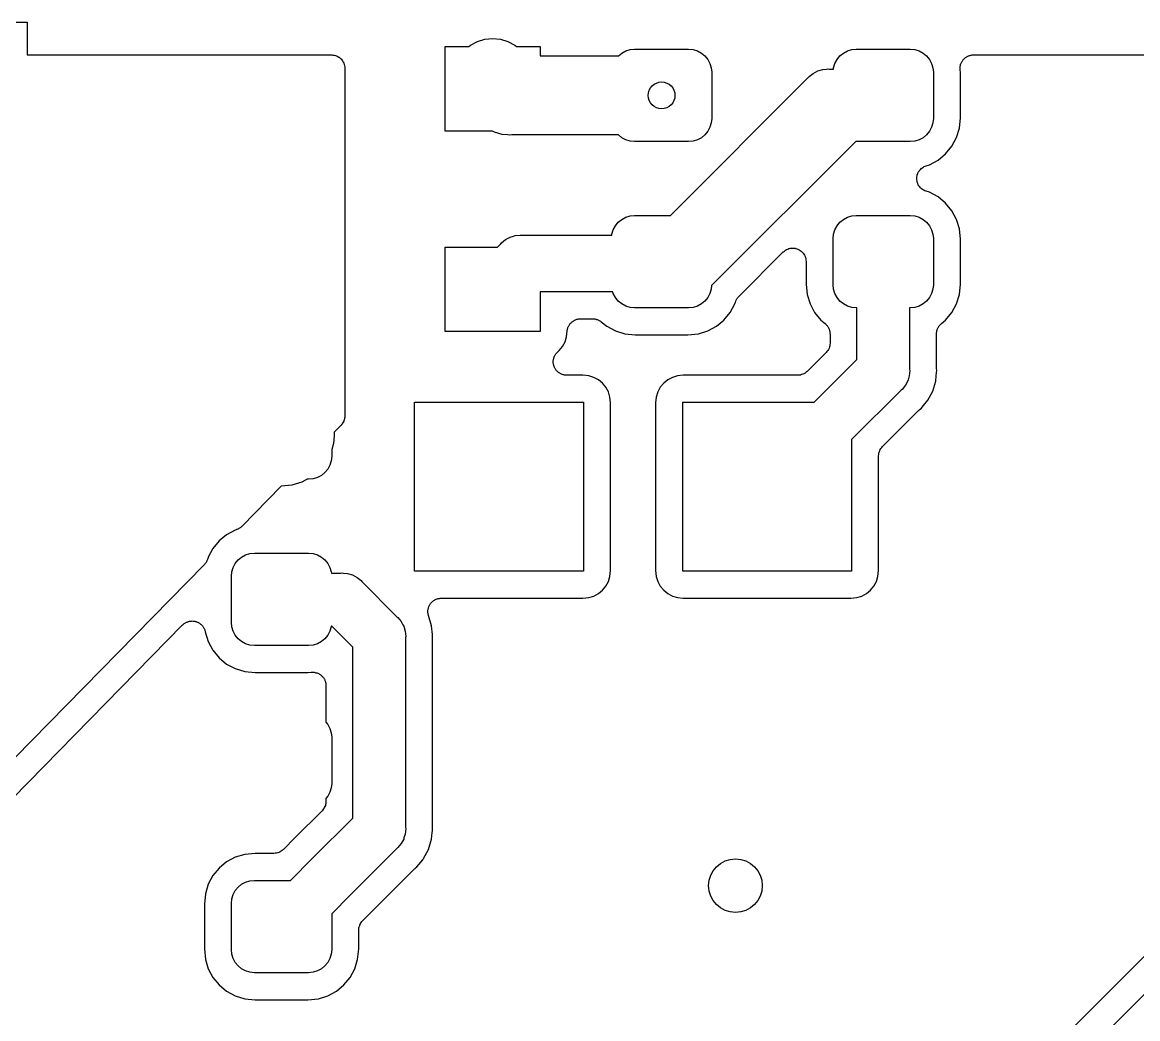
# Model space of a CAD drawing. Extents: x 150.4 to 195, y -135.4 to -96.2.
# Drawn here: x 167.34 to 177.91, y -105.66 to -96.22 of the extents above; entities that cross this region are included whole.
import ezdxf

# ---------------------------------------------------------------- set-up
doc = ezdxf.new("R2010")
doc.units = 0
doc.header["$MEASUREMENT"] = 0
doc.layers.add('BLACK', color=7, linetype='CONTINUOUS')

msp = doc.modelspace()

# ---------------------------------------------------------------- linework, layer by layer
at = {"layer": 'BLACK', "linetype": 'CONTINUOUS'}
for p, q in [((165.41, -96.22), (167.39, -96.22)), ((167.39, -96.22), (167.39, -96.529)), ((171.35, -97.25), (171.35, -96.45)), ((171.35, -96.45), (171.574, -96.45)), ((171.574, -96.45), (171.591, -96.4367)), ((171.591, -96.4367), (171.656, -96.4019)), ((171.656, -96.4019), (171.726, -96.3804)), ((171.726, -96.3804), (171.8, -96.3732)), ((171.8, -96.3732), (171.874, -96.3804)), ((171.874, -96.3804), (171.944, -96.4019)), ((171.944, -96.4019), (172.009, -96.4367)), ((172.009, -96.4367), (172.026, -96.45)), ((172.026, -96.45), (172.25, -96.45)), ((172.25, -96.45), (172.25, -96.5375)), ((167.39, -96.529), (170.273, -96.529)), ((170.273, -96.529), (170.274, -96.529)), ((170.274, -96.529), (170.274, -96.529)), ((170.274, -96.529), (170.274, -96.529)), ((170.274, -96.529), (170.275, -96.529)), ((170.275, -96.529), (170.287, -96.5303)), ((170.287, -96.5303), (170.299, -96.5316)), ((170.299, -96.5316), (170.299, -96.5317)), ((170.299, -96.5317), (170.299, -96.5318)), ((170.299, -96.5318), (170.311, -96.5354)), ((170.311, -96.5354), (170.322, -96.5389)), ((170.322, -96.5389), (170.323, -96.5391)), ((170.323, -96.5391), (170.323, -96.5393)), ((170.323, -96.5393), (170.333, -96.545)), ((170.333, -96.545), (170.344, -96.5507)), ((170.344, -96.5507), (170.344, -96.551)), ((170.344, -96.551), (170.345, -96.5512)), ((170.345, -96.5512), (170.354, -96.5589)), ((170.354, -96.5589), (170.363, -96.5665)), ((170.363, -96.5665), (170.363, -96.5669)), ((170.363, -96.5669), (170.364, -96.5671)), ((170.364, -96.5671), (170.371, -96.5765)), ((172.25, -96.5375), (172.991, -96.5375)), ((172.991, -96.5375), (173.022, -96.5119)), ((173.022, -96.5119), (173.06, -96.4917)), ((173.06, -96.4917), (173.101, -96.4792)), ((173.101, -96.4792), (173.144, -96.475)), ((173.144, -96.475), (173.656, -96.475)), ((173.656, -96.475), (173.699, -96.4792)), ((173.699, -96.4792), (173.74, -96.4917)), ((173.74, -96.4917), (173.778, -96.5119)), ((173.778, -96.5119), (173.811, -96.5391)), ((173.811, -96.5391), (173.838, -96.5722)), ((175.062, -96.5722), (175.089, -96.5391)), ((175.089, -96.5391), (175.122, -96.5119)), ((175.122, -96.5119), (175.16, -96.4917)), ((175.16, -96.4917), (175.201, -96.4792)), ((175.201, -96.4792), (175.244, -96.475)), ((175.244, -96.475), (175.756, -96.475)), ((175.756, -96.475), (175.799, -96.4792)), ((175.799, -96.4792), (175.84, -96.4917)), ((175.84, -96.4917), (175.878, -96.5119)), ((175.878, -96.5119), (175.911, -96.5391)), ((175.911, -96.5391), (175.938, -96.5722)), ((176.261, -96.5703), (176.265, -96.5659)), ((176.265, -96.5659), (176.27, -96.5617)), ((176.27, -96.5617), (176.275, -96.5571)), ((176.275, -96.5571), (176.279, -96.5539)), ((176.279, -96.5539), (176.284, -96.5502)), ((176.284, -96.5502), (176.29, -96.5471)), ((176.29, -96.5471), (176.295, -96.5435)), ((176.295, -96.5435), (176.301, -96.5413)), ((176.301, -96.5413), (176.306, -96.5386)), ((176.306, -96.5386), (176.312, -96.5367)), ((176.312, -96.5367), (176.318, -96.5342)), ((176.318, -96.5342), (176.324, -96.5331)), ((176.324, -96.5331), (176.329, -96.5314)), ((176.329, -96.5314), (176.336, -96.5308)), ((176.336, -96.5308), (176.343, -96.5295)), ((176.343, -96.5295), (176.348, -96.5296)), ((176.348, -96.5296), (176.354, -96.529)), ((176.354, -96.529), (181.219, -96.529)), ((170.371, -96.5765), (170.379, -96.5857)), ((170.379, -96.5857), (170.379, -96.5861)), ((170.379, -96.5861), (170.379, -96.5865)), ((170.379, -96.5865), (170.385, -96.5971)), ((170.385, -96.5971), (170.39, -96.6076)), ((170.39, -96.6076), (170.391, -96.608)), ((170.391, -96.608), (170.391, -96.6084)), ((170.391, -96.6084), (170.394, -96.6199)), ((170.394, -96.6199), (170.398, -96.6313)), ((170.398, -96.6313), (170.398, -96.6318)), ((170.398, -96.6318), (170.398, -96.6322)), ((170.398, -96.6322), (170.399, -96.6441)), ((170.399, -96.6441), (170.4, -96.656)), ((170.4, -96.656), (170.4, -99.9481)), ((173.838, -96.5722), (173.858, -96.61)), ((173.858, -96.61), (173.871, -96.6511)), ((173.871, -96.6511), (173.875, -96.6937)), ((174.879, -96.6804), (174.926, -96.6661)), ((174.926, -96.6661), (174.963, -96.6625)), ((174.963, -96.6625), (174.975, -96.6613)), ((174.963, -96.6625), (174.963, -96.6625)), ((174.975, -96.6613), (174.987, -96.6625)), ((174.987, -96.6625), (175.028, -96.6625)), ((175.028, -96.6625), (175.029, -96.6511)), ((175.029, -96.6511), (175.042, -96.61)), ((175.042, -96.61), (175.062, -96.5722)), ((175.938, -96.5722), (175.958, -96.61)), ((175.958, -96.61), (175.971, -96.6511)), ((175.971, -96.6511), (175.975, -96.6937)), ((176.227, -96.6551), (176.228, -96.6485)), ((176.228, -96.6609), (176.227, -96.6551)), ((176.228, -96.6419), (176.229, -96.6362)), ((176.228, -96.6485), (176.228, -96.6419)), ((176.228, -96.6667), (176.228, -96.6609)), ((176.228, -96.6684), (176.228, -96.6667)), ((176.231, -96.7), (176.228, -96.6684)), ((176.229, -96.6362), (176.23, -96.6305)), ((176.23, -96.6305), (176.232, -96.6241)), ((176.232, -96.6241), (176.233, -96.6177)), ((176.233, -96.6177), (176.235, -96.6123)), ((176.235, -96.6123), (176.237, -96.6068)), ((176.237, -96.6068), (176.24, -96.601)), ((176.24, -96.601), (176.243, -96.5949)), ((176.243, -96.5949), (176.246, -96.5901)), ((176.246, -96.5901), (176.249, -96.585)), ((176.249, -96.585), (176.253, -96.5799)), ((176.253, -96.5799), (176.257, -96.5744)), ((176.257, -96.5744), (176.261, -96.5703)), ((173.484, -98.05), (174.79, -96.7444)), ((173.875, -96.6937), (173.875, -97.1312)), ((174.79, -96.7444), (174.797, -96.7349)), ((174.797, -96.7349), (174.835, -96.7036)), ((174.835, -96.7036), (174.879, -96.6804)), ((175.975, -96.6937), (175.975, -97.1312)), ((176.231, -97.125), (176.231, -96.7)), ((173.871, -97.1739), (173.858, -97.215)), ((173.875, -97.1312), (173.871, -97.1739)), ((175.971, -97.1739), (175.958, -97.215)), ((175.975, -97.1312), (175.971, -97.1739)), ((176.221, -97.2237), (176.231, -97.125)), ((171.798, -97.25), (171.35, -97.25)), ((171.818, -97.2606), (171.798, -97.25)), ((171.889, -97.2821), (171.818, -97.2606)), ((171.944, -97.2875), (171.889, -97.2821)), ((171.963, -97.2893), (171.944, -97.2875)), ((171.944, -97.2875), (171.944, -97.2875)), ((171.981, -97.2875), (171.963, -97.2893)), ((172.991, -97.2875), (171.981, -97.2875)), ((173.022, -97.3131), (172.991, -97.2875)), ((173.811, -97.2859), (173.778, -97.3131)), ((173.838, -97.2528), (173.811, -97.2859)), ((173.858, -97.215), (173.838, -97.2528)), ((175.911, -97.2859), (175.878, -97.3131)), ((175.938, -97.2528), (175.911, -97.2859)), ((175.958, -97.215), (175.938, -97.2528)), ((176.194, -97.3126), (176.221, -97.2237)), ((173.06, -97.3333), (173.022, -97.3131)), ((173.101, -97.3458), (173.06, -97.3333)), ((173.144, -97.35), (173.101, -97.3458)), ((173.656, -97.35), (173.144, -97.35)), ((173.699, -97.3458), (173.656, -97.35)), ((173.74, -97.3333), (173.699, -97.3458)), ((173.778, -97.3131), (173.74, -97.3333)), ((175.24, -97.3496), (173.874, -98.7152)), ((175.244, -97.35), (175.24, -97.3496)), ((175.756, -97.35), (175.244, -97.35)), ((175.799, -97.3458), (175.756, -97.35)), ((175.84, -97.3333), (175.799, -97.3458)), ((175.878, -97.3131), (175.84, -97.3333)), ((176.091, -97.4664), (176.15, -97.3946)), ((176.15, -97.3946), (176.194, -97.3126)), ((176.02, -97.5253), (176.091, -97.4664)), ((175.839, -97.6294), (175.846, -97.6192)), ((175.846, -97.6189), (175.855, -97.6103)), ((175.846, -97.6191), (175.846, -97.6189)), ((175.846, -97.6192), (175.846, -97.6191)), ((175.855, -97.6103), (175.863, -97.6017)), ((175.863, -97.6017), (175.864, -97.6016)), ((175.864, -97.6015), (175.874, -97.5947)), ((175.864, -97.6016), (175.864, -97.6015)), ((175.874, -97.5947), (175.884, -97.5879)), ((175.884, -97.5878), (175.896, -97.5831)), ((175.884, -97.5879), (175.884, -97.5878)), ((175.884, -97.5879), (175.884, -97.5879)), ((175.896, -97.5831), (175.907, -97.5785)), ((175.907, -97.5784), (175.938, -97.5691)), ((175.907, -97.5785), (175.907, -97.5784)), ((175.907, -97.5784), (175.907, -97.5784)), ((175.907, -97.5784), (175.907, -97.5784)), ((175.938, -97.5691), (176.02, -97.5253)), ((175.817, -97.6866), (175.82, -97.6748)), ((175.817, -97.6867), (175.817, -97.6866)), ((175.817, -97.6869), (175.817, -97.6867)), ((175.817, -97.6994), (175.817, -97.6869)), ((175.817, -97.7113), (175.817, -97.6994)), ((175.817, -97.7115), (175.817, -97.7113)), ((175.817, -97.7117), (175.817, -97.7115)), ((175.82, -97.7237), (175.817, -97.7117)), ((175.82, -97.6748), (175.822, -97.6626)), ((175.822, -97.7357), (175.82, -97.7237)), ((175.822, -97.6624), (175.823, -97.6623)), ((175.822, -97.6626), (175.822, -97.6624)), ((175.823, -97.6623), (175.827, -97.651)), ((175.827, -97.651), (175.832, -97.6397)), ((175.832, -97.6394), (175.839, -97.6294)), ((175.832, -97.6396), (175.832, -97.6394)), ((175.832, -97.6397), (175.832, -97.6396)), ((175.822, -97.7359), (175.822, -97.7357)), ((175.822, -97.736), (175.822, -97.7359)), ((175.827, -97.7473), (175.822, -97.736)), ((175.831, -97.7587), (175.827, -97.7473)), ((175.831, -97.7588), (175.831, -97.7587)), ((175.831, -97.759), (175.831, -97.7588)), ((175.838, -97.7693), (175.831, -97.759)), ((175.845, -97.7794), (175.838, -97.7693)), ((175.845, -97.7796), (175.845, -97.7794)), ((175.845, -97.7797), (175.845, -97.7796)), ((175.854, -97.7885), (175.845, -97.7797)), ((175.862, -97.7972), (175.854, -97.7885)), ((175.862, -97.7973), (175.862, -97.7972)), ((175.862, -97.7974), (175.862, -97.7973)), ((175.872, -97.8043), (175.862, -97.7974)), ((175.882, -97.8112), (175.872, -97.8043)), ((175.883, -97.8113), (175.882, -97.8112)), ((175.883, -97.8114), (175.883, -97.8113)), ((175.894, -97.8161), (175.883, -97.8114)), ((175.905, -97.821), (175.894, -97.8161)), ((175.906, -97.8211), (175.905, -97.821)), ((175.907, -97.8215), (175.906, -97.8211)), ((175.906, -97.8211), (175.906, -97.8211)), ((175.906, -97.8211), (175.906, -97.8211)), ((175.938, -97.8309), (175.907, -97.8215)), ((176.02, -97.8747), (175.938, -97.8309)), ((176.091, -97.9336), (176.02, -97.8747)), ((176.15, -98.0054), (176.091, -97.9336)), ((176.194, -98.0874), (176.15, -98.0054)), ((172.942, -98.185), (172.962, -98.1472)), ((172.962, -98.1472), (172.989, -98.1141)), ((172.989, -98.1141), (173.022, -98.0869)), ((173.022, -98.0869), (173.06, -98.0667)), ((173.06, -98.0667), (173.101, -98.0542)), ((173.101, -98.0542), (173.144, -98.05)), ((173.144, -98.05), (173.484, -98.05)), ((175.042, -98.185), (175.062, -98.1472)), ((175.062, -98.1472), (175.089, -98.1141)), ((175.089, -98.1141), (175.122, -98.0869)), ((175.122, -98.0869), (175.16, -98.0667)), ((175.16, -98.0667), (175.201, -98.0542)), ((175.201, -98.0542), (175.244, -98.05)), ((175.244, -98.05), (175.756, -98.05)), ((175.756, -98.05), (175.799, -98.0542)), ((175.799, -98.0542), (175.84, -98.0667)), ((175.84, -98.0667), (175.878, -98.0869)), ((175.878, -98.0869), (175.911, -98.1141)), ((175.911, -98.1141), (175.938, -98.1472)), ((175.938, -98.1472), (175.958, -98.185)), ((176.221, -98.1763), (176.194, -98.0874)), ((171.923, -98.2786), (171.966, -98.2554)), ((171.966, -98.2554), (171.997, -98.2463)), ((171.997, -98.2463), (172.013, -98.2411)), ((172.013, -98.2411), (172.062, -98.2363)), ((172.062, -98.2363), (172.075, -98.2375)), ((172.075, -98.2375), (172.928, -98.2375)), ((172.928, -98.2375), (172.929, -98.2261)), ((172.929, -98.2261), (172.942, -98.185)), ((175.025, -98.2687), (175.029, -98.2261)), ((175.029, -98.2261), (175.042, -98.185)), ((175.958, -98.185), (175.971, -98.2261)), ((175.971, -98.2261), (175.975, -98.2687)), ((176.231, -98.275), (176.221, -98.1763)), ((171.35, -99.15), (171.35, -98.35)), ((171.35, -98.35), (171.846, -98.35)), ((171.846, -98.35), (171.877, -98.3194)), ((171.877, -98.3194), (171.885, -98.3099)), ((171.885, -98.3099), (171.923, -98.2786)), ((174.595, -98.368), (174.607, -98.3646)), ((174.607, -98.3646), (174.618, -98.3612)), ((174.618, -98.3612), (174.619, -98.3612)), ((174.619, -98.3611), (174.631, -98.36)), ((174.619, -98.3612), (174.619, -98.3611)), ((174.631, -98.36), (174.643, -98.3589)), ((174.643, -98.3589), (174.643, -98.359)), ((174.643, -98.359), (174.643, -98.3589)), ((174.643, -98.3589), (174.656, -98.3603)), ((174.656, -98.3603), (174.668, -98.3615)), ((174.668, -98.3615), (174.668, -98.3616)), ((174.668, -98.3616), (174.668, -98.3616)), ((174.668, -98.3616), (174.68, -98.3652)), ((175.025, -98.7062), (175.025, -98.2687)), ((175.975, -98.2687), (175.975, -98.7062)), ((176.231, -98.7), (176.231, -98.275)), ((174.131, -98.8173), (174.552, -98.3961)), ((174.552, -98.3961), (174.553, -98.3952)), ((174.553, -98.3952), (174.554, -98.3949)), ((174.553, -98.3952), (174.553, -98.3952)), ((174.553, -98.3952), (174.553, -98.3952)), ((174.554, -98.3949), (174.563, -98.3873)), ((174.563, -98.3873), (174.573, -98.3797)), ((174.573, -98.3794), (174.584, -98.3738)), ((174.573, -98.3796), (174.573, -98.3794)), ((174.573, -98.3797), (174.573, -98.3796)), ((174.584, -98.3738), (174.595, -98.3682)), ((174.595, -98.3681), (174.595, -98.368)), ((174.595, -98.3682), (174.595, -98.3681)), ((174.68, -98.3652), (174.691, -98.3689)), ((174.691, -98.3689), (174.692, -98.369)), ((174.692, -98.369), (174.692, -98.369)), ((174.692, -98.369), (174.702, -98.3748)), ((174.702, -98.3748), (174.713, -98.3806)), ((174.713, -98.3806), (174.713, -98.3808)), ((174.713, -98.3808), (174.714, -98.3809)), ((174.714, -98.3809), (174.723, -98.3886)), ((174.723, -98.3886), (174.732, -98.3964)), ((174.732, -98.3964), (174.732, -98.3966)), ((174.732, -98.3966), (174.733, -98.3968)), ((174.733, -98.3968), (174.74, -98.4063)), ((174.74, -98.4063), (174.748, -98.4157)), ((174.748, -98.4157), (174.748, -98.4158)), ((174.748, -98.4158), (174.748, -98.416)), ((174.748, -98.416), (174.754, -98.4268)), ((174.754, -98.4268), (174.76, -98.4375)), ((174.76, -98.4375), (174.76, -98.4378)), ((174.76, -98.4378), (174.76, -98.4379)), ((174.76, -98.4379), (174.763, -98.4495)), ((174.763, -98.4495), (174.767, -98.4613)), ((174.767, -98.4613), (174.767, -98.4615)), ((174.767, -98.4615), (174.767, -98.4617)), ((174.767, -98.4617), (174.768, -98.4737)), ((174.768, -98.4737), (174.769, -98.4859)), ((174.769, -98.4859), (174.769, -98.7)), ((172.937, -98.775), (172.25, -98.775)), ((172.25, -98.775), (172.25, -99.15)), ((172.942, -98.79), (172.937, -98.775)), ((173.871, -98.7489), (173.858, -98.79)), ((173.874, -98.7152), (173.871, -98.7489)), ((174.769, -98.7), (174.779, -98.7987)), ((175.029, -98.7489), (175.025, -98.7062)), ((175.042, -98.79), (175.029, -98.7489)), ((175.971, -98.7489), (175.958, -98.79)), ((175.975, -98.7062), (175.971, -98.7489)), ((176.221, -98.7987), (176.231, -98.7)), ((172.962, -98.8278), (172.942, -98.79)), ((172.989, -98.8609), (172.962, -98.8278)), ((173.022, -98.8881), (172.989, -98.8609)), ((173.06, -98.9083), (173.022, -98.8881)), ((173.778, -98.8881), (173.74, -98.9083)), ((173.811, -98.8609), (173.778, -98.8881)), ((173.838, -98.8278), (173.811, -98.8609)), ((173.858, -98.79), (173.838, -98.8278)), ((174.05, -98.9696), (174.094, -98.8876)), ((174.094, -98.8876), (174.099, -98.8703)), ((174.099, -98.8703), (174.1, -98.8686)), ((174.1, -98.8686), (174.102, -98.8636)), ((174.102, -98.8636), (174.104, -98.8583)), ((174.104, -98.8583), (174.107, -98.8522)), ((174.107, -98.8522), (174.11, -98.8458)), ((174.11, -98.8458), (174.113, -98.8413)), ((174.113, -98.8413), (174.115, -98.8365)), ((174.115, -98.8365), (174.12, -98.8311)), ((174.12, -98.8311), (174.124, -98.8254)), ((174.124, -98.8254), (174.128, -98.8216)), ((174.128, -98.8216), (174.131, -98.8173)), ((174.779, -98.7987), (174.806, -98.8876)), ((174.806, -98.8876), (174.85, -98.9696)), ((175.062, -98.8278), (175.042, -98.79)), ((175.089, -98.8609), (175.062, -98.8278)), ((175.122, -98.8881), (175.089, -98.8609)), ((175.16, -98.9083), (175.122, -98.8881)), ((175.878, -98.8881), (175.84, -98.9083)), ((175.911, -98.8609), (175.878, -98.8881)), ((175.938, -98.8278), (175.911, -98.8609)), ((175.958, -98.79), (175.938, -98.8278)), ((176.15, -98.9696), (176.194, -98.8876)), ((176.194, -98.8876), (176.221, -98.7987)), ((173.101, -98.9208), (173.06, -98.9083)), ((173.144, -98.925), (173.101, -98.9208)), ((173.656, -98.925), (173.144, -98.925)), ((173.699, -98.9208), (173.656, -98.925)), ((173.74, -98.9083), (173.699, -98.9208)), ((173.991, -99.0414), (174.05, -98.9696)), ((174.85, -98.9696), (174.909, -99.0414)), ((175.201, -98.9208), (175.16, -98.9083)), ((175.244, -98.925), (175.201, -98.9208)), ((175.25, -98.925), (175.244, -98.925)), ((175.25, -99.4164), (175.25, -98.925)), ((175.756, -98.925), (175.75, -98.925)), ((175.75, -98.925), (175.75, -99.5077)), ((175.799, -98.9208), (175.756, -98.925)), ((175.84, -98.9083), (175.799, -98.9208)), ((176.091, -99.0414), (176.15, -98.9696)), ((172.515, -99.1068), (172.518, -99.1009)), ((172.518, -99.1009), (172.521, -99.0948)), ((172.521, -99.0948), (172.524, -99.09)), ((172.524, -99.09), (172.527, -99.085)), ((172.527, -99.085), (172.531, -99.0798)), ((172.531, -99.0798), (172.535, -99.0743)), ((172.535, -99.0743), (172.539, -99.0703)), ((172.539, -99.0703), (172.543, -99.0659)), ((172.543, -99.0659), (172.548, -99.0617)), ((172.548, -99.0617), (172.553, -99.057)), ((172.553, -99.057), (172.558, -99.0538)), ((172.558, -99.0538), (172.562, -99.0502)), ((172.562, -99.0502), (172.568, -99.0471)), ((172.568, -99.0471), (172.573, -99.0434)), ((172.573, -99.0434), (172.579, -99.0413)), ((172.579, -99.0413), (172.584, -99.0386)), ((172.584, -99.0386), (172.59, -99.0367)), ((172.59, -99.0367), (172.596, -99.0342)), ((172.596, -99.0342), (172.602, -99.0331)), ((172.602, -99.0331), (172.608, -99.0314)), ((172.608, -99.0314), (172.614, -99.0308)), ((172.614, -99.0308), (172.621, -99.0295)), ((172.621, -99.0295), (172.627, -99.0296)), ((172.627, -99.0296), (172.632, -99.029)), ((172.632, -99.029), (172.748, -99.029)), ((172.748, -99.029), (172.75, -99.029)), ((172.75, -99.029), (172.755, -99.0296)), ((172.755, -99.0296), (172.761, -99.0296)), ((172.761, -99.0296), (172.768, -99.031)), ((172.768, -99.031), (172.774, -99.0318)), ((172.774, -99.0318), (172.78, -99.0334)), ((172.78, -99.0334), (172.785, -99.0345)), ((172.785, -99.0345), (172.791, -99.0372)), ((172.791, -99.0372), (172.798, -99.0393)), ((172.798, -99.0393), (172.803, -99.0419)), ((172.803, -99.0419), (172.808, -99.044)), ((172.808, -99.044), (172.814, -99.0479)), ((172.814, -99.0479), (172.82, -99.0512)), ((172.82, -99.0512), (172.824, -99.0548)), ((172.824, -99.0548), (172.829, -99.0578)), ((172.829, -99.0578), (172.88, -99.1003)), ((172.88, -99.1003), (172.962, -99.1441)), ((173.838, -99.1441), (173.92, -99.1003)), ((173.92, -99.1003), (173.991, -99.0414)), ((174.909, -99.0414), (174.95, -99.075)), ((174.95, -99.075), (174.951, -99.0762)), ((174.951, -99.0762), (174.955, -99.0802)), ((174.955, -99.0802), (174.959, -99.0837)), ((174.959, -99.0837), (174.963, -99.089)), ((174.963, -99.089), (174.968, -99.0939)), ((174.968, -99.0939), (174.971, -99.0986)), ((174.971, -99.0986), (174.975, -99.1029)), ((174.975, -99.1029), (174.978, -99.109)), ((176.023, -99.1074), (176.026, -99.1014)), ((176.026, -99.1014), (176.03, -99.0972)), ((176.03, -99.0972), (176.033, -99.0925)), ((176.033, -99.0925), (176.038, -99.0877)), ((176.038, -99.0877), (176.042, -99.0825)), ((176.042, -99.0825), (176.046, -99.079)), ((176.046, -99.079), (176.05, -99.075)), ((176.05, -99.075), (176.091, -99.0414)), ((172.25, -99.15), (171.35, -99.15)), ((172.486, -99.2477), (172.5, -99.1998)), ((172.5, -99.1998), (172.506, -99.1436)), ((172.506, -99.1418), (172.507, -99.1362)), ((172.506, -99.1436), (172.506, -99.1418)), ((172.507, -99.1362), (172.508, -99.1305)), ((172.508, -99.1305), (172.51, -99.1241)), ((172.51, -99.1241), (172.511, -99.1175)), ((172.511, -99.1175), (172.513, -99.1123)), ((172.513, -99.1123), (172.515, -99.1068)), ((172.962, -99.1441), (173.051, -99.1711)), ((173.051, -99.1711), (173.15, -99.1808)), ((173.15, -99.1808), (173.65, -99.1808)), ((173.65, -99.1808), (173.749, -99.1711)), ((173.749, -99.1711), (173.838, -99.1441)), ((174.978, -99.109), (174.982, -99.1147)), ((174.982, -99.1147), (174.984, -99.1199)), ((174.984, -99.1199), (174.986, -99.1248)), ((174.986, -99.1248), (174.988, -99.1314)), ((174.988, -99.1314), (174.991, -99.1377)), ((174.991, -99.1377), (174.992, -99.1432)), ((174.992, -99.1432), (174.994, -99.1485)), ((174.994, -99.1485), (174.994, -99.1554)), ((174.994, -99.1554), (174.996, -99.1621)), ((174.996, -99.1621), (174.995, -99.1676)), ((174.995, -99.1676), (174.996, -99.1732)), ((174.996, -99.1732), (174.996, -99.2586)), ((176.004, -99.1714), (176.005, -99.1659)), ((176.004, -99.1732), (176.004, -99.1714)), ((176.004, -99.489), (176.004, -99.1732)), ((176.005, -99.1603), (176.006, -99.1536)), ((176.005, -99.1659), (176.005, -99.1603)), ((176.006, -99.1536), (176.007, -99.1468)), ((176.007, -99.1468), (176.008, -99.1415)), ((176.008, -99.1415), (176.01, -99.136)), ((176.01, -99.136), (176.012, -99.1297)), ((176.012, -99.1297), (176.014, -99.1232)), ((176.014, -99.1232), (176.017, -99.1183)), ((176.017, -99.1183), (176.019, -99.1131)), ((176.019, -99.1131), (176.023, -99.1074)), ((172.43, -99.3305), (172.462, -99.2918)), ((172.462, -99.2918), (172.486, -99.2477)), ((174.986, -99.3087), (174.98, -99.319)), ((174.99, -99.2962), (174.986, -99.3074)), ((174.986, -99.3074), (174.986, -99.308)), ((174.986, -99.308), (174.986, -99.3087)), ((174.993, -99.285), (174.99, -99.2962)), ((174.995, -99.2721), (174.993, -99.2837)), ((174.993, -99.2837), (174.993, -99.2844)), ((174.993, -99.2844), (174.993, -99.285)), ((174.996, -99.2604), (174.995, -99.2721)), ((174.996, -99.2586), (174.996, -99.2591)), ((174.996, -99.2591), (174.996, -99.2591)), ((174.996, -99.2591), (174.996, -99.2591)), ((174.996, -99.2591), (174.996, -99.2604)), ((172.374, -99.4243), (172.376, -99.418)), ((172.376, -99.4116), (172.378, -99.4059)), ((172.376, -99.418), (172.376, -99.4116)), ((172.378, -99.4059), (172.379, -99.4)), ((172.379, -99.4), (172.382, -99.3941)), ((172.382, -99.3941), (172.384, -99.3879)), ((172.384, -99.3879), (172.386, -99.3826)), ((172.386, -99.3826), (172.389, -99.3771)), ((172.389, -99.3771), (172.392, -99.3718)), ((172.392, -99.3718), (172.395, -99.3661)), ((172.395, -99.3661), (172.399, -99.3615)), ((172.399, -99.3615), (172.403, -99.3565)), ((172.403, -99.3565), (172.407, -99.352)), ((172.407, -99.352), (172.411, -99.347)), ((172.411, -99.347), (172.416, -99.3432)), ((172.416, -99.3432), (172.42, -99.339)), ((172.42, -99.339), (172.43, -99.3305)), ((174.959, -99.3484), (174.78, -99.527)), ((174.846, -99.82), (175.25, -99.4164)), ((174.966, -99.3394), (174.959, -99.3484)), ((174.974, -99.3304), (174.966, -99.3394)), ((174.975, -99.3293), (174.974, -99.3298)), ((174.974, -99.3298), (174.974, -99.3304)), ((174.98, -99.319), (174.975, -99.3293)), ((172.374, -99.4303), (172.374, -99.4243)), ((172.374, -99.4363), (172.374, -99.4303)), ((172.374, -99.4426), (172.374, -99.4363)), ((172.374, -99.4491), (172.374, -99.4426)), ((172.375, -99.455), (172.374, -99.4491)), ((172.376, -99.461), (172.375, -99.455)), ((172.378, -99.4671), (172.376, -99.461)), ((172.379, -99.4734), (172.378, -99.4671)), ((172.381, -99.479), (172.379, -99.4734)), ((172.383, -99.4847), (172.381, -99.479)), ((172.386, -99.4904), (172.383, -99.4847)), ((172.388, -99.4963), (172.386, -99.4904)), ((172.392, -99.5014), (172.388, -99.4963)), ((172.394, -99.5067), (172.392, -99.5014)), ((172.398, -99.5117), (172.394, -99.5067)), ((172.402, -99.517), (172.398, -99.5117)), ((172.406, -99.5213), (172.402, -99.517)), ((172.41, -99.526), (172.406, -99.5213)), ((172.415, -99.5301), (172.41, -99.526)), ((174.78, -99.527), (174.78, -99.5273)), ((175.751, -99.52), (175.746, -99.569)), ((175.75, -99.5077), (175.751, -99.52)), ((176.005, -99.4943), (176.004, -99.489)), ((176.004, -99.4997), (176.005, -99.4943)), ((176.005, -99.5015), (176.004, -99.4997)), ((176.006, -99.52), (176.005, -99.5015)), ((176.005, -99.5385), (176.006, -99.52)), ((172.419, -99.5347), (172.415, -99.5301)), ((172.424, -99.5381), (172.419, -99.5347)), ((172.429, -99.5419), (172.424, -99.5381)), ((172.435, -99.545), (172.429, -99.5419)), ((172.44, -99.5486), (172.435, -99.545)), ((172.445, -99.551), (172.44, -99.5486)), ((172.451, -99.5539), (172.445, -99.551)), ((172.457, -99.5558), (172.451, -99.5539)), ((172.463, -99.5583), (172.457, -99.5558)), ((172.469, -99.5596), (172.463, -99.5583)), ((172.474, -99.5614), (172.469, -99.5596)), ((172.481, -99.5621), (172.474, -99.5614)), ((172.487, -99.5634), (172.481, -99.5621)), ((172.493, -99.5635), (172.487, -99.5634)), ((172.499, -99.5641), (172.493, -99.5635)), ((172.501, -99.5642), (172.499, -99.5641)), ((172.654, -99.5642), (172.501, -99.5642)), ((172.71, -99.5697), (172.654, -99.5642)), ((172.758, -99.5842), (172.71, -99.5697)), ((172.802, -99.6078), (172.758, -99.5842)), ((172.84, -99.6395), (172.802, -99.6078)), ((173.458, -99.6078), (173.42, -99.6395)), ((173.502, -99.5842), (173.458, -99.6078)), ((173.55, -99.5697), (173.502, -99.5842)), ((173.606, -99.5642), (173.55, -99.5697)), ((174.69, -99.5642), (173.606, -99.5642)), ((174.702, -99.563), (174.69, -99.5642)), ((174.714, -99.562), (174.702, -99.563)), ((174.715, -99.5617), (174.714, -99.5618)), ((174.714, -99.5618), (174.714, -99.562)), ((174.726, -99.5584), (174.715, -99.5617)), ((174.738, -99.5551), (174.726, -99.5584)), ((174.739, -99.5546), (174.738, -99.5548)), ((174.738, -99.5548), (174.738, -99.5551)), ((174.749, -99.5491), (174.739, -99.5546)), ((174.76, -99.5437), (174.749, -99.5491)), ((174.761, -99.5429), (174.76, -99.5433)), ((174.76, -99.5433), (174.76, -99.5437)), ((174.77, -99.5355), (174.761, -99.5429)), ((174.779, -99.5282), (174.77, -99.5355)), ((174.78, -99.5273), (174.779, -99.5282)), ((174.78, -99.5273), (174.78, -99.5273)), ((174.78, -99.5273), (174.78, -99.5273)), ((175.732, -99.6161), (175.709, -99.6596)), ((175.735, -99.6077), (175.732, -99.6161)), ((175.746, -99.569), (175.735, -99.6077)), ((175.968, -99.7138), (175.997, -99.6188)), ((175.997, -99.6188), (176.002, -99.57)), ((176.002, -99.5699), (176.005, -99.5386)), ((176.002, -99.57), (176.002, -99.5699)), ((176.005, -99.5386), (176.005, -99.5385)), ((172.872, -99.6782), (172.84, -99.6395)), ((172.896, -99.7223), (172.872, -99.6782)), ((172.91, -99.7702), (172.896, -99.7223)), ((173.364, -99.7223), (173.35, -99.7702)), ((173.388, -99.6782), (173.364, -99.7223)), ((173.42, -99.6395), (173.388, -99.6782)), ((175.668, -99.7055), (175.2, -100.174)), ((175.678, -99.6976), (175.668, -99.7055)), ((175.709, -99.6596), (175.678, -99.6976)), ((175.921, -99.8014), (175.968, -99.7138)), ((171.06, -101.42), (171.06, -99.82)), ((171.06, -99.82), (172.66, -99.82)), ((172.66, -99.82), (172.66, -101.42)), ((172.916, -99.8262), (172.91, -99.7702)), ((172.916, -101.414), (172.916, -99.8262)), ((173.35, -99.7702), (173.344, -99.8262)), ((173.344, -99.8262), (173.344, -101.414)), ((173.6, -101.42), (173.6, -99.82)), ((173.6, -99.82), (174.846, -99.82)), ((175.88, -99.8518), (175.921, -99.8014)), ((170.4, -99.9481), (170.4, -99.9499)), ((175.493, -100.24), (175.834, -99.8983)), ((175.834, -99.8983), (175.836, -99.8971)), ((175.836, -99.8971), (175.84, -99.8937)), ((175.84, -99.8937), (175.844, -99.8899)), ((175.844, -99.8899), (175.858, -99.8781)), ((175.858, -99.8781), (175.88, -99.8518)), ((170.364, -100.037), (170.3, -100.102)), ((170.371, -100.028), (170.364, -100.037)), ((170.378, -100.02), (170.371, -100.028)), ((170.379, -100.018), (170.378, -100.019)), ((170.378, -100.019), (170.378, -100.02)), ((170.384, -100.008), (170.379, -100.018)), ((170.39, -99.9981), (170.384, -100.008)), ((170.391, -99.9958), (170.39, -99.9969)), ((170.39, -99.9969), (170.39, -99.9981)), ((170.394, -99.9851), (170.391, -99.9958)), ((170.397, -99.9745), (170.394, -99.9851)), ((170.398, -99.972), (170.397, -99.9732)), ((170.397, -99.9732), (170.397, -99.9745)), ((170.399, -99.9609), (170.398, -99.972)), ((170.4, -99.9499), (170.399, -99.9609)), ((170.3, -100.137), (170.293, -100.211)), ((170.3, -100.102), (170.3, -100.137)), ((170.293, -100.211), (170.275, -100.269)), ((175.2, -100.174), (175.2, -101.42)), ((175.472, -100.269), (175.477, -100.259)), ((175.477, -100.259), (175.478, -100.258)), ((175.478, -100.258), (175.486, -100.249)), ((175.478, -100.258), (175.478, -100.258)), ((175.486, -100.249), (175.493, -100.24)), ((170.275, -100.331), (170.271, -100.374)), ((170.275, -100.269), (170.275, -100.331)), ((175.456, -100.328), (175.457, -100.316)), ((175.456, -100.329), (175.456, -100.328)), ((175.456, -100.33), (175.456, -100.329)), ((175.456, -100.329), (175.456, -100.329)), ((175.456, -100.329), (175.456, -100.329)), ((175.456, -101.414), (175.456, -100.33)), ((175.457, -100.316), (175.458, -100.304)), ((175.458, -100.304), (175.459, -100.304)), ((175.459, -100.303), (175.462, -100.292)), ((175.459, -100.304), (175.459, -100.303)), ((175.462, -100.292), (175.466, -100.281)), ((175.466, -100.279), (175.472, -100.269)), ((175.466, -100.28), (175.466, -100.279)), ((175.466, -100.281), (175.466, -100.28)), ((170.238, -100.453), (170.211, -100.486)), ((170.258, -100.415), (170.238, -100.453)), ((170.271, -100.374), (170.258, -100.415)), ((169.992, -100.577), (169.898, -100.605)), ((170.042, -100.55), (169.992, -100.577)), ((170.056, -100.55), (170.042, -100.55)), ((170.099, -100.546), (170.056, -100.55)), ((170.14, -100.533), (170.099, -100.546)), ((170.178, -100.513), (170.14, -100.533)), ((170.211, -100.486), (170.178, -100.513)), ((169.797, -100.615), (169.423, -100.996)), ((169.8, -100.615), (169.797, -100.615)), ((169.898, -100.605), (169.8, -100.615)), ((169.413, -101.006), (169.407, -101.009)), ((169.417, -101.001), (169.413, -101.006)), ((169.422, -100.997), (169.417, -101.001)), ((169.423, -100.996), (169.422, -100.997)), ((169.28, -101.075), (169.209, -101.134)), ((169.362, -101.031), (169.28, -101.075)), ((169.369, -101.029), (169.362, -101.031)), ((169.375, -101.026), (169.369, -101.029)), ((169.381, -101.025), (169.375, -101.026)), ((169.386, -101.022), (169.381, -101.025)), ((169.392, -101.019), (169.386, -101.022)), ((169.397, -101.016), (169.392, -101.019)), ((169.403, -101.013), (169.397, -101.016)), ((169.407, -101.009), (169.403, -101.013)), ((169.15, -101.205), (169.106, -101.287)), ((169.209, -101.134), (169.15, -101.205)), ((169.093, -101.322), (169.09, -101.329)), ((169.097, -101.315), (169.093, -101.322)), ((169.098, -101.31), (169.097, -101.315)), ((169.1, -101.306), (169.098, -101.31)), ((169.101, -101.304), (169.1, -101.306)), ((169.106, -101.287), (169.101, -101.304)), ((169.362, -101.347), (169.389, -101.314)), ((169.389, -101.314), (169.422, -101.287)), ((169.422, -101.287), (169.46, -101.267)), ((169.46, -101.267), (169.501, -101.254)), ((169.501, -101.254), (169.544, -101.25)), ((169.544, -101.25), (170.056, -101.25)), ((170.056, -101.25), (170.099, -101.254)), ((170.099, -101.254), (170.14, -101.267)), ((170.14, -101.267), (170.178, -101.287)), ((170.178, -101.287), (170.211, -101.314)), ((170.211, -101.314), (170.238, -101.347)), ((169.07, -101.356), (165.304, -105.196)), ((169.073, -101.352), (169.07, -101.356)), ((169.076, -101.349), (169.073, -101.352)), ((169.081, -101.343), (169.076, -101.349)), ((169.085, -101.337), (169.081, -101.343)), ((169.088, -101.333), (169.085, -101.337)), ((169.09, -101.329), (169.088, -101.333)), ((169.325, -101.469), (169.329, -101.426)), ((169.329, -101.426), (169.342, -101.385)), ((169.342, -101.385), (169.362, -101.347)), ((170.238, -101.347), (170.258, -101.385)), ((170.258, -101.385), (170.271, -101.426)), ((170.271, -101.426), (170.272, -101.438)), ((172.66, -101.42), (171.06, -101.42)), ((172.91, -101.47), (172.916, -101.414)), ((173.344, -101.414), (173.35, -101.47)), ((175.2, -101.42), (173.6, -101.42)), ((175.45, -101.47), (175.456, -101.414)), ((169.325, -101.906), (169.325, -101.469)), ((170.272, -101.438), (170.363, -101.438)), ((170.363, -101.438), (170.375, -101.436)), ((170.375, -101.436), (170.387, -101.438)), ((170.387, -101.438), (170.424, -101.441)), ((170.424, -101.441), (170.471, -101.455)), ((170.471, -101.455), (170.515, -101.479)), ((170.515, -101.479), (170.553, -101.51)), ((170.553, -101.51), (170.56, -101.519)), ((170.56, -101.519), (170.893, -101.852)), ((172.872, -101.562), (172.896, -101.518)), ((172.896, -101.518), (172.91, -101.47)), ((173.35, -101.47), (173.364, -101.518)), ((173.364, -101.518), (173.388, -101.562)), ((175.412, -101.562), (175.436, -101.518)), ((175.436, -101.518), (175.45, -101.47)), ((172.758, -101.656), (172.802, -101.632)), ((172.802, -101.632), (172.84, -101.6)), ((172.84, -101.6), (172.872, -101.562)), ((173.388, -101.562), (173.42, -101.6)), ((173.42, -101.6), (173.458, -101.632)), ((173.458, -101.632), (173.502, -101.656)), ((175.298, -101.656), (175.342, -101.632)), ((175.342, -101.632), (175.38, -101.6)), ((175.38, -101.6), (175.412, -101.562)), ((171.199, -101.748), (171.202, -101.742)), ((171.202, -101.742), (171.205, -101.737)), ((171.205, -101.737), (171.208, -101.732)), ((171.208, -101.732), (171.212, -101.727)), ((171.212, -101.727), (171.216, -101.721)), ((171.216, -101.721), (171.22, -101.717)), ((171.22, -101.717), (171.224, -101.713)), ((171.224, -101.713), (171.229, -101.709)), ((171.229, -101.709), (171.234, -101.704)), ((171.234, -101.704), (171.238, -101.701)), ((171.238, -101.701), (171.243, -101.697)), ((171.243, -101.697), (171.249, -101.694)), ((171.249, -101.694), (171.254, -101.69)), ((171.254, -101.69), (171.26, -101.688)), ((171.26, -101.688), (171.265, -101.685)), ((171.265, -101.685), (171.271, -101.684)), ((171.271, -101.684), (171.277, -101.681)), ((171.277, -101.681), (171.283, -101.68)), ((171.283, -101.68), (171.289, -101.678)), ((171.289, -101.678), (171.295, -101.678)), ((171.295, -101.678), (171.302, -101.676)), ((171.302, -101.676), (171.307, -101.676)), ((171.307, -101.676), (171.313, -101.676)), ((171.313, -101.676), (172.654, -101.676)), ((172.654, -101.676), (172.71, -101.67)), ((172.71, -101.67), (172.758, -101.656)), ((173.502, -101.656), (173.55, -101.67)), ((173.55, -101.67), (173.606, -101.676)), ((173.606, -101.676), (175.194, -101.676)), ((175.194, -101.676), (175.25, -101.67)), ((175.25, -101.67), (175.298, -101.656)), ((171.186, -101.802), (171.187, -101.795)), ((171.187, -101.808), (171.186, -101.802)), ((171.187, -101.789), (171.188, -101.783)), ((171.187, -101.795), (171.187, -101.789)), ((171.187, -101.814), (171.187, -101.808)), ((171.188, -101.82), (171.187, -101.814)), ((171.188, -101.783), (171.189, -101.777)), ((171.188, -101.827), (171.188, -101.82)), ((171.19, -101.832), (171.188, -101.827)), ((171.189, -101.777), (171.191, -101.771)), ((171.191, -101.838), (171.19, -101.832)), ((171.191, -101.771), (171.192, -101.765)), ((171.192, -101.84), (171.191, -101.838)), ((171.192, -101.765), (171.194, -101.759)), ((171.222, -101.939), (171.192, -101.84)), ((171.194, -101.759), (171.196, -101.754)), ((171.196, -101.754), (171.199, -101.748)), ((165.59, -105.267), (168.863, -101.93)), ((168.863, -101.93), (168.864, -101.929)), ((168.864, -101.929), (168.869, -101.925)), ((168.869, -101.925), (168.874, -101.92)), ((168.874, -101.92), (168.879, -101.917)), ((168.879, -101.917), (168.883, -101.913)), ((168.883, -101.913), (168.889, -101.91)), ((168.889, -101.91), (168.894, -101.907)), ((168.894, -101.907), (168.9, -101.904)), ((168.9, -101.904), (168.905, -101.902)), ((168.905, -101.902), (168.911, -101.9)), ((168.911, -101.9), (168.917, -101.897)), ((168.917, -101.897), (168.923, -101.896)), ((168.923, -101.896), (168.929, -101.895)), ((168.929, -101.895), (168.935, -101.894)), ((168.935, -101.894), (168.942, -101.893)), ((168.942, -101.893), (168.948, -101.893)), ((168.948, -101.893), (168.953, -101.892)), ((168.953, -101.892), (168.96, -101.893)), ((168.96, -101.893), (168.967, -101.893)), ((168.967, -101.893), (168.972, -101.894)), ((168.972, -101.894), (168.978, -101.895)), ((168.978, -101.895), (168.984, -101.897)), ((168.984, -101.897), (168.991, -101.898)), ((168.991, -101.898), (168.996, -101.9)), ((168.996, -101.9), (169.002, -101.902)), ((169.002, -101.902), (169.008, -101.905)), ((169.008, -101.905), (169.014, -101.907)), ((169.014, -101.907), (169.018, -101.911)), ((169.018, -101.911), (169.024, -101.913)), ((169.024, -101.913), (169.029, -101.918)), ((169.029, -101.918), (169.034, -101.921)), ((169.034, -101.921), (169.038, -101.925)), ((169.038, -101.925), (169.043, -101.929)), ((169.043, -101.929), (169.047, -101.934)), ((169.047, -101.934), (169.052, -101.939)), ((169.052, -101.939), (169.055, -101.944)), ((169.055, -101.944), (169.059, -101.948)), ((169.059, -101.948), (169.062, -101.954)), ((169.062, -101.954), (169.065, -101.96)), ((169.329, -101.949), (169.325, -101.906)), ((169.342, -101.99), (169.329, -101.949)), ((170.271, -101.949), (170.258, -101.99)), ((170.272, -101.938), (170.271, -101.949)), ((170.475, -102.141), (170.272, -101.938)), ((170.893, -101.852), (170.903, -101.86)), ((170.903, -101.86), (170.934, -101.898)), ((170.934, -101.898), (170.95, -101.929)), ((170.95, -101.929), (170.957, -101.941)), ((170.957, -101.941), (170.971, -101.989)), ((171.23, -102.019), (171.222, -101.939)), ((169.065, -101.96), (169.068, -101.965)), ((169.068, -101.965), (169.07, -101.97)), ((169.07, -101.97), (169.072, -101.976)), ((169.072, -101.976), (169.075, -101.982)), ((169.075, -101.982), (169.076, -101.988)), ((169.076, -101.988), (169.078, -101.994)), ((169.078, -101.994), (169.078, -101.995)), ((169.078, -101.995), (169.106, -102.088)), ((169.362, -102.028), (169.342, -101.99)), ((169.389, -102.061), (169.362, -102.028)), ((169.422, -102.088), (169.389, -102.061)), ((170.211, -102.061), (170.178, -102.088)), ((170.238, -102.028), (170.211, -102.061)), ((170.258, -101.99), (170.238, -102.028)), ((170.971, -101.989), (170.976, -102.038)), ((170.976, -102.038), (170.975, -102.05)), ((170.975, -102.05), (170.975, -103.85)), ((171.229, -102.067), (171.23, -102.061)), ((171.231, -102.038), (171.23, -102.019)), ((171.23, -102.019), (171.23, -102.019)), ((171.23, -102.056), (171.231, -102.038)), ((171.23, -102.061), (171.23, -102.056)), ((169.106, -102.088), (169.15, -102.17)), ((169.46, -102.108), (169.422, -102.088)), ((169.501, -102.121), (169.46, -102.108)), ((169.544, -102.125), (169.501, -102.121)), ((170.056, -102.125), (169.544, -102.125)), ((170.099, -102.121), (170.056, -102.125)), ((170.14, -102.108), (170.099, -102.121)), ((170.178, -102.088), (170.14, -102.108)), ((170.475, -103.759), (170.475, -102.141)), ((171.229, -102.069), (171.229, -102.067)), ((171.229, -103.831), (171.229, -102.069)), ((169.15, -102.17), (169.209, -102.241)), ((169.209, -102.241), (169.28, -102.3)), ((169.28, -102.3), (169.362, -102.344)), ((169.362, -102.344), (169.451, -102.371)), ((169.451, -102.371), (169.55, -102.381)), ((170.05, -102.381), (170.082, -102.378)), ((170.082, -102.378), (170.083, -102.378)), ((170.083, -102.378), (170.089, -102.378)), ((170.089, -102.378), (170.095, -102.377)), ((170.095, -102.377), (170.101, -102.378)), ((170.101, -102.378), (170.108, -102.378)), ((170.108, -102.378), (170.114, -102.379)), ((170.114, -102.379), (170.12, -102.38)), ((169.55, -102.381), (170.05, -102.381)), ((170.12, -102.38), (170.126, -102.382)), ((170.126, -102.382), (170.132, -102.383)), ((170.132, -102.383), (170.138, -102.385)), ((170.138, -102.385), (170.143, -102.387)), ((170.143, -102.387), (170.149, -102.39)), ((170.149, -102.39), (170.155, -102.393)), ((170.155, -102.393), (170.16, -102.396)), ((170.16, -102.396), (170.165, -102.399)), ((170.165, -102.399), (170.17, -102.403)), ((170.17, -102.403), (170.176, -102.407)), ((170.176, -102.407), (170.18, -102.411)), ((170.18, -102.411), (170.184, -102.415)), ((170.184, -102.415), (170.188, -102.42)), ((170.188, -102.42), (170.193, -102.425)), ((170.193, -102.425), (170.196, -102.429)), ((170.196, -102.429), (170.2, -102.434)), ((170.2, -102.434), (170.203, -102.44)), ((170.203, -102.44), (170.207, -102.445)), ((170.207, -102.445), (170.209, -102.451)), ((170.209, -102.451), (170.211, -102.456)), ((170.211, -102.456), (170.213, -102.462)), ((170.213, -102.462), (170.216, -102.468)), ((170.216, -102.468), (170.217, -102.474)), ((170.217, -102.474), (170.219, -102.479)), ((170.219, -102.479), (170.219, -102.486)), ((170.219, -102.486), (170.22, -102.493)), ((170.22, -102.493), (170.22, -102.498)), ((170.22, -102.498), (170.221, -102.504)), ((170.221, -102.504), (170.221, -102.851)), ((170.221, -102.851), (170.238, -102.872)), ((170.238, -102.872), (170.258, -102.91)), ((170.258, -102.91), (170.271, -102.951)), ((170.271, -102.951), (170.275, -102.994)), ((170.275, -102.994), (170.275, -103.431)), ((170.275, -103.431), (170.271, -103.474)), ((170.258, -103.515), (170.238, -103.553)), ((170.271, -103.474), (170.258, -103.515)), ((170.215, -103.639), (170.211, -103.65)), ((170.218, -103.628), (170.215, -103.639)), ((170.219, -103.626), (170.218, -103.627)), ((170.218, -103.627), (170.218, -103.628)), ((170.22, -103.615), (170.219, -103.626)), ((170.221, -103.603), (170.22, -103.615)), ((170.238, -103.553), (170.221, -103.574)), ((170.221, -103.574), (170.221, -103.601)), ((170.221, -103.601), (170.221, -103.602)), ((170.221, -103.602), (170.221, -103.602)), ((170.221, -103.602), (170.221, -103.602)), ((170.221, -103.602), (170.221, -103.603)), ((170.184, -103.691), (169.927, -103.948)), ((170.191, -103.682), (170.184, -103.691)), ((170.199, -103.673), (170.191, -103.682)), ((170.2, -103.672), (170.199, -103.672)), ((170.199, -103.672), (170.199, -103.673)), ((170.205, -103.661), (170.2, -103.672)), ((170.211, -103.651), (170.205, -103.661)), ((170.211, -103.65), (170.211, -103.651)), ((170.211, -103.651), (170.211, -103.651)), ((170.094, -104.14), (170.475, -103.759)), ((170.975, -103.85), (170.976, -103.862)), ((171.23, -103.837), (171.229, -103.831)), ((171.229, -103.842), (171.23, -103.837)), ((171.23, -103.844), (171.229, -103.842)), ((171.231, -103.862), (171.23, -103.844)), ((169.927, -103.948), (169.818, -104.057)), ((169.927, -103.948), (169.927, -103.948)), ((170.957, -103.959), (170.934, -104.002)), ((170.96, -103.948), (170.957, -103.959)), ((170.971, -103.911), (170.96, -103.948)), ((170.976, -103.862), (170.971, -103.911)), ((171.193, -104.056), (171.222, -103.961)), ((171.222, -103.961), (171.228, -103.897)), ((171.228, -103.897), (171.23, -103.881)), ((171.228, -103.897), (171.228, -103.897)), ((171.23, -103.881), (171.231, -103.862)), ((171.23, -103.881), (171.23, -103.881)), ((169.807, -104.066), (169.798, -104.073)), ((169.817, -104.058), (169.807, -104.066)), ((169.818, -104.057), (169.817, -104.057)), ((169.817, -104.057), (169.817, -104.057)), ((169.817, -104.057), (169.817, -104.057)), ((169.817, -104.057), (169.817, -104.058)), ((170.893, -104.048), (170.447, -104.494)), ((170.903, -104.04), (170.893, -104.048)), ((170.934, -104.002), (170.903, -104.04)), ((171.146, -104.144), (171.193, -104.056)), ((169.28, -104.175), (169.209, -104.234)), ((169.362, -104.131), (169.28, -104.175)), ((169.451, -104.104), (169.362, -104.131)), ((169.55, -104.094), (169.451, -104.104)), ((169.728, -104.094), (169.55, -104.094)), ((169.74, -104.093), (169.728, -104.094)), ((169.751, -104.092), (169.74, -104.093)), ((169.752, -104.092), (169.751, -104.092)), ((169.753, -104.092), (169.752, -104.092)), ((169.764, -104.088), (169.753, -104.092)), ((169.775, -104.085), (169.764, -104.088)), ((169.776, -104.085), (169.775, -104.085)), ((169.787, -104.079), (169.776, -104.085)), ((169.776, -104.085), (169.776, -104.085)), ((169.797, -104.074), (169.787, -104.079)), ((169.798, -104.073), (169.797, -104.074)), ((169.798, -104.073), (169.798, -104.073)), ((169.884, -104.35), (170.094, -104.14)), ((170.094, -104.14), (170.094, -104.14)), ((171.083, -104.221), (171.138, -104.154)), ((171.138, -104.154), (171.146, -104.144)), ((169.209, -104.234), (169.15, -104.305)), ((170.64, -104.66), (171.059, -104.241)), ((171.059, -104.241), (171.061, -104.24)), ((171.061, -104.24), (171.065, -104.236)), ((171.065, -104.236), (171.069, -104.232)), ((171.069, -104.232), (171.083, -104.221)), ((169.106, -104.387), (169.079, -104.476)), ((169.15, -104.305), (169.106, -104.387)), ((169.389, -104.414), (169.422, -104.387)), ((169.422, -104.387), (169.46, -104.367)), ((169.46, -104.367), (169.501, -104.354)), ((169.501, -104.354), (169.544, -104.35)), ((169.544, -104.35), (169.884, -104.35)), ((169.079, -104.476), (169.069, -104.575)), ((169.329, -104.526), (169.342, -104.485)), ((169.342, -104.485), (169.362, -104.447)), ((169.362, -104.447), (169.389, -104.414)), ((169.069, -104.575), (169.069, -105)), ((169.325, -104.569), (169.329, -104.526)), ((169.325, -105.006), (169.325, -104.569)), ((170.447, -104.494), (170.275, -104.666)), ((170.447, -104.494), (170.447, -104.494)), ((178.516, -104.525), (175.025, -108.016)), ((170.275, -104.666), (170.275, -105.006)), ((170.568, -104.732), (170.64, -104.66)), ((170.64, -104.66), (170.64, -104.66)), ((170.531, -104.82), (170.532, -104.809)), ((170.532, -104.809), (170.533, -104.797)), ((170.533, -104.797), (170.534, -104.796)), ((170.534, -104.796), (170.537, -104.784)), ((170.534, -104.796), (170.534, -104.796)), ((170.537, -104.784), (170.541, -104.773)), ((170.541, -104.772), (170.547, -104.762)), ((170.541, -104.773), (170.541, -104.772)), ((170.541, -104.773), (170.541, -104.773)), ((170.547, -104.762), (170.552, -104.751)), ((170.552, -104.751), (170.553, -104.751)), ((170.553, -104.75), (170.561, -104.741)), ((170.553, -104.751), (170.553, -104.75)), ((170.561, -104.741), (170.568, -104.732)), ((175.237, -108.163), (178.663, -104.737)), ((170.531, -104.822), (170.531, -104.82)), ((170.531, -105), (170.531, -104.822)), ((170.531, -104.822), (170.531, -104.822)), ((170.531, -104.822), (170.531, -104.822)), ((170.531, -104.822), (170.531, -104.822)), ((169.069, -105), (169.079, -105.099)), ((169.329, -105.049), (169.325, -105.006)), ((170.275, -105.006), (170.271, -105.049)), ((170.521, -105.099), (170.531, -105)), ((169.079, -105.099), (169.106, -105.188)), ((169.342, -105.09), (169.329, -105.049)), ((169.362, -105.128), (169.342, -105.09)), ((170.258, -105.09), (170.238, -105.128)), ((170.271, -105.049), (170.258, -105.09)), ((170.494, -105.188), (170.521, -105.099)), ((169.106, -105.188), (169.15, -105.27)), ((169.389, -105.161), (169.362, -105.128)), ((169.422, -105.188), (169.389, -105.161)), ((169.46, -105.208), (169.422, -105.188)), ((169.501, -105.221), (169.46, -105.208)), ((169.544, -105.225), (169.501, -105.221)), ((170.056, -105.225), (169.544, -105.225)), ((170.099, -105.221), (170.056, -105.225)), ((170.14, -105.208), (170.099, -105.221)), ((170.178, -105.188), (170.14, -105.208)), ((170.211, -105.161), (170.178, -105.188)), ((170.238, -105.128), (170.211, -105.161)), ((170.45, -105.27), (170.494, -105.188)), ((169.15, -105.27), (169.209, -105.341)), ((170.391, -105.341), (170.45, -105.27)), ((169.209, -105.341), (169.28, -105.4)), ((169.28, -105.4), (169.362, -105.444)), ((170.238, -105.444), (170.32, -105.4)), ((170.32, -105.4), (170.391, -105.341)), ((169.362, -105.444), (169.451, -105.471)), ((169.451, -105.471), (169.55, -105.481)), ((169.55, -105.481), (170.05, -105.481)), ((170.05, -105.481), (170.149, -105.471)), ((170.149, -105.471), (170.238, -105.444))]:
    msp.add_line(p, q, dxfattribs=at)
at = {"layer": 'BLACK'}
for centre, radius in [((173.4, -96.9125), 0.127), ((174.1, -104.4), 0.254)]:
    msp.add_circle(centre, radius, dxfattribs=at)

doc.saveas('drawing.dxf')
